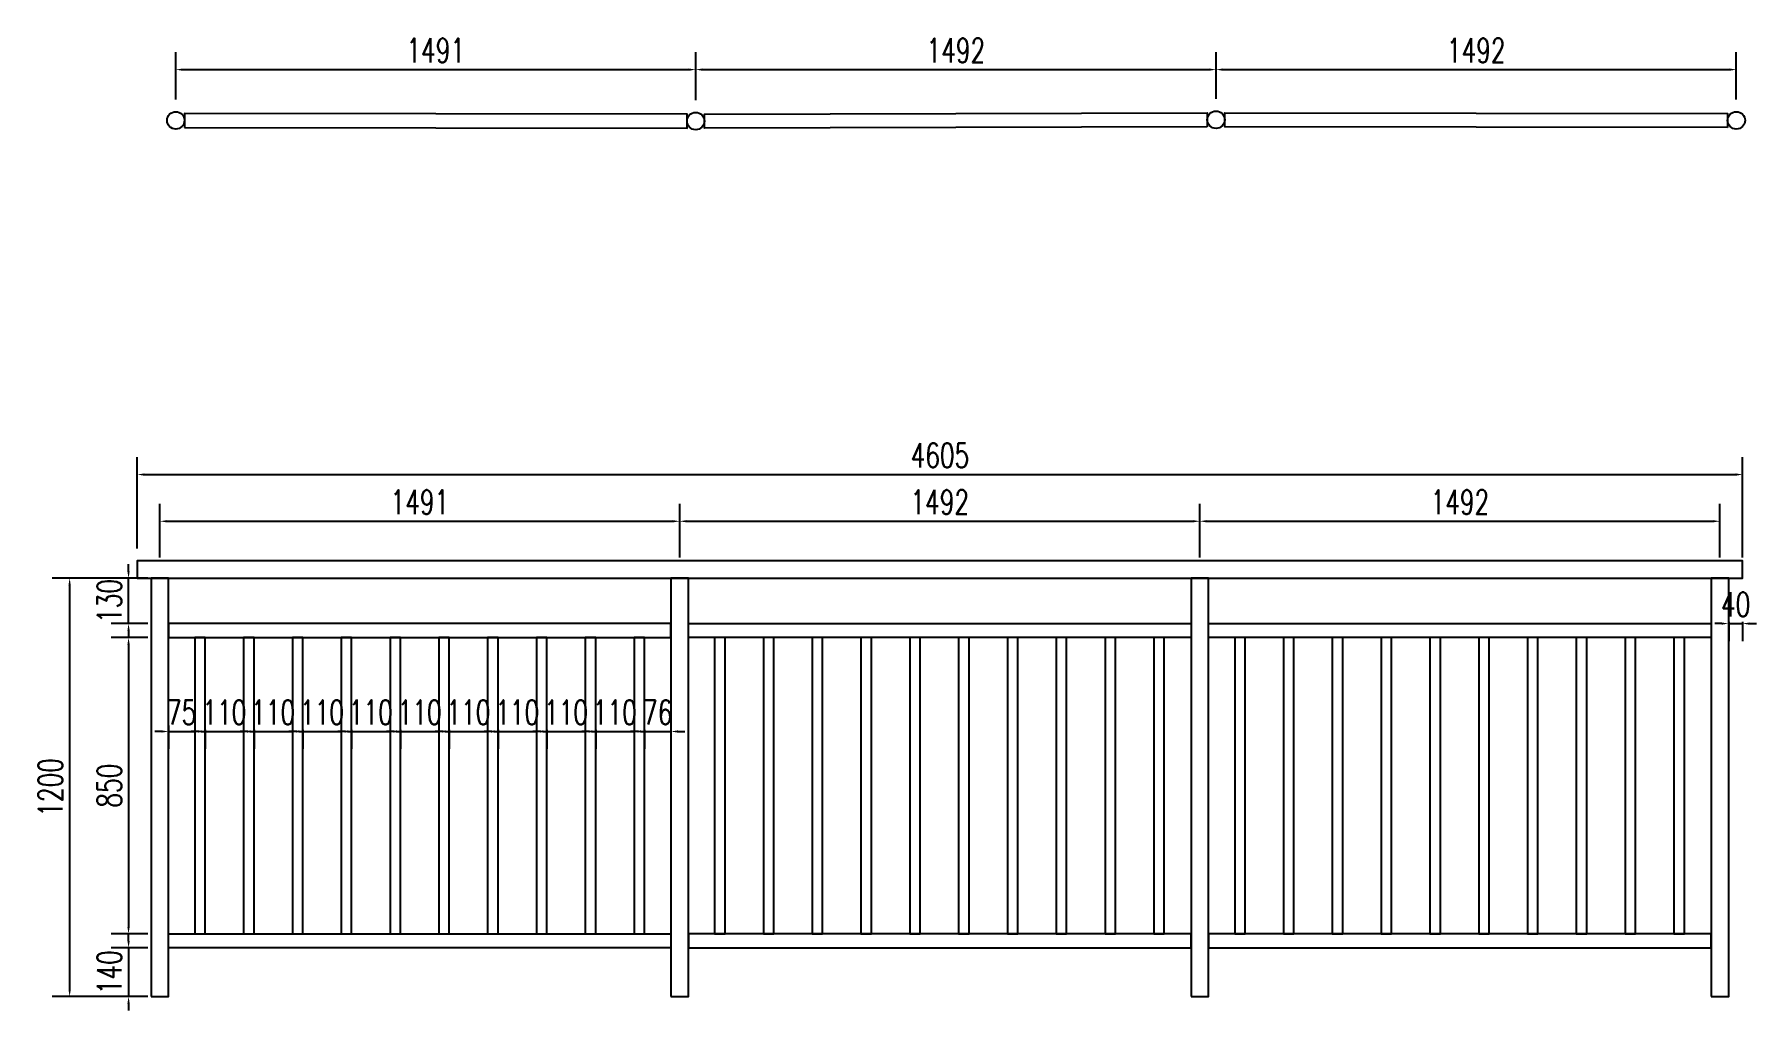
# Model space of a CAD drawing. Header units: millimetres. Extents: x -2430464 to 225692, y -180 to 1805330.
# Drawn here: x -1467983 to -1463043, y 608733 to 611533 of the extents above; entities that cross this region are included whole.
import ezdxf

# ---------------------------------------------------------------- set-up
doc = ezdxf.new("R2010")
doc.units = ezdxf.units.MM
doc.header["$LTSCALE"] = 1000
doc.layers.get('0').update_dxf_attribs({"linetype": 'CONTINUOUS'})
doc.layers.get('DEFPOINTS').update_dxf_attribs({"linetype": 'CONTINUOUS'})
for name, color, linetype in [('W-PLASTIC_RAILINGS塑木栏杆', 6, 'CONTINUOUS'), ('W-WOOD_FLOOR木地板', 30, 'CONTINUOUS'), ('景-通用-文字', 7, 'CONTINUOUS')]:
    doc.layers.add(name, color=color, linetype=linetype)
doc.styles.add('STANDARD_T3', font='simplex.shx', dxfattribs={"width": 0.7, "bigfont": 'gbcbig.shx'})
doc.dimstyles.new('W&&20', dxfattribs={"dimtxt": 70, "dimasz": 20, "dimexe": 50, "dimexo": 60, "dimgap": 20, "dimtad": 1, "dimdec": 0, "dimzin": 0, "dimdsep": 46, "dimtxsty": 'STANDARD_T3', "dimcen": 0.09, "dimclrd": 1, "dimclre": 1, "dimclrt": 7, "dimazin": 2, "dimtfac": 1, "dimtdec": 0, "dimtix": 1, "dimtmove": 2, "dimatfit": 3, "dimfxl": 0, "dimtolj": 1, "dimtzin": 0, "dimarcsym": 0})

# ---------------------------------------------------------------- blocks, each defined once
blk = doc.blocks.new('*D1508')
at = {"layer": 'DEFPOINTS', "color": 0, "transparency": 16777216}
for p in [(-1467688.4, 609973.4), (-1467882.4, 608773.4), (-1467648.4, 608773.4)]:
    blk.add_point(p, dxfattribs=at)
at = {"layer": 'W-WOOD_FLOOR木地板', "color": 1, "lineweight": -2, "transparency": 16777216}
for p, q in [((-1467748.4, 609973.4), (-1467932.4, 609973.4)), ((-1467882.4, 609953.4), (-1467882.4, 608793.4)), ((-1467708.4, 608773.4), (-1467932.4, 608773.4))]:
    blk.add_line(p, q, dxfattribs=at)
at = {"layer": 'W-WOOD_FLOOR木地板', "color": 1, "transparency": 16777216}
for points in [[(-1467885.7, 609953.4), (-1467879.1, 609953.4), (-1467882.4, 609973.4)], [(-1467885.7, 608793.4), (-1467879.1, 608793.4), (-1467882.4, 608773.4)]]:
    blk.add_solid(points, dxfattribs=at)
at = {"layer": 'W-WOOD_FLOOR木地板', "color": 7, "transparency": 16777216, "insert": (-1467937.4, 609373.4), "char_height": 70, "attachment_point": 5, "rotation": 90, "style": 'STANDARD_T3'}
blk.add_mtext('\\A1;1200', dxfattribs=at)
blk = doc.blocks.new('*D1495')
at = {"layer": 'DEFPOINTS', "color": 0, "transparency": 16777216}
for p in [(-1467598.4, 609803.4), (-1467713.4, 608953.4), (-1467598.4, 608953.4)]:
    blk.add_point(p, dxfattribs=at)
at = {"layer": 'W-WOOD_FLOOR木地板', "color": 1, "lineweight": -2, "transparency": 16777216}
for p, q in [((-1467658.4, 609803.4), (-1467763.4, 609803.4)), ((-1467713.4, 609783.4), (-1467713.4, 608973.4)), ((-1467658.4, 608953.4), (-1467763.4, 608953.4))]:
    blk.add_line(p, q, dxfattribs=at)
at = {"layer": 'W-WOOD_FLOOR木地板', "color": 1, "transparency": 16777216}
for points in [[(-1467716.7, 609783.4), (-1467710.1, 609783.4), (-1467713.4, 609803.4)], [(-1467716.7, 608973.4), (-1467710.1, 608973.4), (-1467713.4, 608953.4)]]:
    blk.add_solid(points, dxfattribs=at)
at = {"layer": 'W-WOOD_FLOOR木地板', "color": 7, "transparency": 16777216, "insert": (-1467768.4, 609378.4), "char_height": 70, "attachment_point": 5, "rotation": 90, "style": 'STANDARD_T3'}
blk.add_mtext('\\A1;850', dxfattribs=at)
blk = doc.blocks.new('*D1496')
at = {"layer": 'DEFPOINTS', "color": 0, "transparency": 16777216}
for p in [(-1467713.4, 609973.4), (-1467598.4, 609973.4), (-1467598.4, 609843.4)]:
    blk.add_point(p, dxfattribs=at)
at = {"layer": 'W-WOOD_FLOOR木地板', "color": 1, "lineweight": -2, "transparency": 16777216}
for p, q in [((-1467713.4, 609993.4), (-1467713.4, 610013.4)), ((-1467658.4, 609973.4), (-1467763.4, 609973.4)), ((-1467713.4, 609843.4), (-1467713.4, 609973.4)), ((-1467658.4, 609843.4), (-1467763.4, 609843.4)), ((-1467713.4, 609823.4), (-1467713.4, 609803.4))]:
    blk.add_line(p, q, dxfattribs=at)
at = {"layer": 'W-WOOD_FLOOR木地板', "color": 1, "transparency": 16777216}
for points in [[(-1467716.7, 609993.4), (-1467710.1, 609993.4), (-1467713.4, 609973.4)], [(-1467716.7, 609823.4), (-1467710.1, 609823.4), (-1467713.4, 609843.4)]]:
    blk.add_solid(points, dxfattribs=at)
at = {"layer": 'W-WOOD_FLOOR木地板', "color": 7, "transparency": 16777216, "insert": (-1467768.4, 609908.4), "char_height": 70, "attachment_point": 5, "rotation": 90, "style": 'STANDARD_T3'}
blk.add_mtext('\\A1;130', dxfattribs=at)
blk = doc.blocks.new('*D1509')
at = {"layer": 'DEFPOINTS', "color": 0, "transparency": 16777216}
for p in [(-1467598.4, 608913.4), (-1467713.3, 608773.4), (-1467598.4, 608773.4)]:
    blk.add_point(p, dxfattribs=at)
at = {"layer": 'W-WOOD_FLOOR木地板', "color": 1, "lineweight": -2, "transparency": 16777216}
for p, q in [((-1467713.3, 608933.4), (-1467713.3, 608953.4)), ((-1467658.4, 608913.4), (-1467763.3, 608913.4)), ((-1467713.3, 608913.4), (-1467713.3, 608773.4)), ((-1467658.4, 608773.4), (-1467763.3, 608773.4)), ((-1467713.3, 608753.4), (-1467713.3, 608733.4))]:
    blk.add_line(p, q, dxfattribs=at)
at = {"layer": 'W-WOOD_FLOOR木地板', "color": 1, "transparency": 16777216}
for points in [[(-1467716.7, 608933.4), (-1467710, 608933.4), (-1467713.3, 608913.4)], [(-1467716.7, 608753.4), (-1467710, 608753.4), (-1467713.3, 608773.4)]]:
    blk.add_solid(points, dxfattribs=at)
at = {"layer": 'W-WOOD_FLOOR木地板', "color": 7, "transparency": 16777216, "insert": (-1467768.3, 608843.4), "char_height": 70, "attachment_point": 5, "rotation": 90, "style": 'STANDARD_T3'}
blk.add_mtext('\\A1;140', dxfattribs=at)
blk = doc.blocks.new('*D1510')
at = {"layer": 'DEFPOINTS', "color": 0, "transparency": 16777216}
for p in [(-1466132.4, 610136.9), (-1467623.4, 609973.4), (-1466132.4, 609973.4)]:
    blk.add_point(p, dxfattribs=at)
at = {"layer": 'W-WOOD_FLOOR木地板', "color": 1, "lineweight": -2, "transparency": 16777216}
for p, q in [((-1467623.4, 610033.4), (-1467623.4, 610186.9)), ((-1466132.4, 610033.4), (-1466132.4, 610186.9)), ((-1467603.4, 610136.9), (-1466152.4, 610136.9))]:
    blk.add_line(p, q, dxfattribs=at)
at = {"layer": 'W-WOOD_FLOOR木地板', "color": 1, "transparency": 16777216}
for points in [[(-1467603.4, 610140.2), (-1467603.4, 610133.6), (-1467623.4, 610136.9)], [(-1466152.4, 610140.2), (-1466152.4, 610133.6), (-1466132.4, 610136.9)]]:
    blk.add_solid(points, dxfattribs=at)
at = {"layer": 'W-WOOD_FLOOR木地板', "color": 7, "transparency": 16777216, "insert": (-1466877.9, 610191.9), "char_height": 70, "attachment_point": 5, "style": 'STANDARD_T3'}
blk.add_mtext('\\A1;1491', dxfattribs=at)
blk = doc.blocks.new('*D1511')
at = {"layer": 'DEFPOINTS', "color": 0, "transparency": 16777216}
for p in [(-1464640.4, 610136.9), (-1466132.4, 609973.4), (-1464640.4, 609973.4)]:
    blk.add_point(p, dxfattribs=at)
at = {"layer": 'W-WOOD_FLOOR木地板', "color": 1, "lineweight": -2, "transparency": 16777216}
for p, q in [((-1466132.4, 610033.4), (-1466132.4, 610186.9)), ((-1464640.4, 610033.4), (-1464640.4, 610186.9)), ((-1466112.4, 610136.9), (-1464660.4, 610136.9))]:
    blk.add_line(p, q, dxfattribs=at)
at = {"layer": 'W-WOOD_FLOOR木地板', "color": 1, "transparency": 16777216}
for points in [[(-1466112.4, 610140.2), (-1466112.4, 610133.6), (-1466132.4, 610136.9)], [(-1464660.4, 610140.2), (-1464660.4, 610133.6), (-1464640.4, 610136.9)]]:
    blk.add_solid(points, dxfattribs=at)
at = {"layer": 'W-WOOD_FLOOR木地板', "color": 7, "transparency": 16777216, "insert": (-1465386.4, 610191.9), "char_height": 70, "attachment_point": 5, "style": 'STANDARD_T3'}
blk.add_mtext('\\A1;1492', dxfattribs=at)
blk = doc.blocks.new('*D1512')
at = {"layer": 'DEFPOINTS', "color": 0, "transparency": 16777216}
for p in [(-1463148.4, 610136.9), (-1464640.4, 609973.4), (-1463148.4, 609973.4)]:
    blk.add_point(p, dxfattribs=at)
at = {"layer": 'W-WOOD_FLOOR木地板', "color": 1, "lineweight": -2, "transparency": 16777216}
for p, q in [((-1464640.4, 610033.4), (-1464640.4, 610186.9)), ((-1463148.4, 610033.4), (-1463148.4, 610186.9)), ((-1464620.4, 610136.9), (-1463168.4, 610136.9))]:
    blk.add_line(p, q, dxfattribs=at)
at = {"layer": 'W-WOOD_FLOOR木地板', "color": 1, "transparency": 16777216}
for points in [[(-1464620.4, 610140.2), (-1464620.4, 610133.6), (-1464640.4, 610136.9)], [(-1463168.4, 610140.2), (-1463168.4, 610133.6), (-1463148.4, 610136.9)]]:
    blk.add_solid(points, dxfattribs=at)
at = {"layer": 'W-WOOD_FLOOR木地板', "color": 7, "transparency": 16777216, "insert": (-1463894.4, 610191.9), "char_height": 70, "attachment_point": 5, "style": 'STANDARD_T3'}
blk.add_mtext('\\A1;1492', dxfattribs=at)
blk = doc.blocks.new('*U1491')
at = {"layer": 'W-PLASTIC_RAILINGS塑木栏杆'}
blk.add_lwpolyline([(-15, -420), (15, -420), (15, 430), (-15, 430)], close=True, dxfattribs=at)
blk = doc.blocks.new('*U1492')
at = {"layer": 'W-PLASTIC_RAILINGS塑木栏杆', "color": 0, "linetype": 'ByBlock', "lineweight": -2, "transparency": 16777216}
for p in [(0, 0), (140, 0), (280, 0), (420, 0), (560, 0), (700, 0), (840, 0), (980, 0), (1120, 0), (1260, 0)]:
    blk.add_blockref('*U1491', p, dxfattribs=at)
blk = doc.blocks.new('*D1497')
at = {"layer": 'DEFPOINTS', "color": 0, "transparency": 16777216}
for p in [(-1467598.4, 609610.9), (-1467523.4, 609610.9), (-1467523.4, 609533.9)]:
    blk.add_point(p, dxfattribs=at)
at = {"layer": 'W-WOOD_FLOOR木地板', "color": 1, "lineweight": -2, "transparency": 16777216}
for p, q in [((-1467598.4, 609550.9), (-1467598.4, 609483.9)), ((-1467523.4, 609550.9), (-1467523.4, 609483.9)), ((-1467618.4, 609533.9), (-1467638.4, 609533.9)), ((-1467598.4, 609533.9), (-1467523.4, 609533.9)), ((-1467503.4, 609533.9), (-1467483.4, 609533.9))]:
    blk.add_line(p, q, dxfattribs=at)
at = {"layer": 'W-WOOD_FLOOR木地板', "color": 1, "transparency": 16777216}
for points in [[(-1467618.4, 609537.2), (-1467618.4, 609530.6), (-1467598.4, 609533.9)], [(-1467503.4, 609537.2), (-1467503.4, 609530.6), (-1467523.4, 609533.9)]]:
    blk.add_solid(points, dxfattribs=at)
at = {"layer": 'W-WOOD_FLOOR木地板', "color": 7, "transparency": 16777216, "insert": (-1467560.9, 609588.9), "char_height": 70, "attachment_point": 5, "style": 'STANDARD_T3'}
blk.add_mtext('\\A1;75', dxfattribs=at)
blk = doc.blocks.new('*D1498')
at = {"layer": 'DEFPOINTS', "color": 0, "transparency": 16777216}
for p in [(-1466653.4, 609657.8), (-1466543.4, 609657.8), (-1466543.4, 609533.9)]:
    blk.add_point(p, dxfattribs=at)
at = {"layer": '景-通用-文字', "color": 1, "lineweight": -2, "transparency": 16777216}
for p, q in [((-1466653.4, 609538.9), (-1466653.4, 609483.9)), ((-1466543.4, 609538.9), (-1466543.4, 609483.9)), ((-1466673.4, 609533.9), (-1466693.4, 609533.9)), ((-1466653.4, 609533.9), (-1466543.4, 609533.9)), ((-1466523.4, 609533.9), (-1466503.4, 609533.9))]:
    blk.add_line(p, q, dxfattribs=at)
at = {"layer": '景-通用-文字', "color": 1, "transparency": 16777216}
for points in [[(-1466673.4, 609537.2), (-1466673.4, 609530.6), (-1466653.4, 609533.9)], [(-1466523.4, 609537.2), (-1466523.4, 609530.6), (-1466543.4, 609533.9)]]:
    blk.add_solid(points, dxfattribs=at)
at = {"layer": '景-通用-文字', "color": 7, "transparency": 16777216, "insert": (-1466598.4, 609588.9), "char_height": 70, "attachment_point": 5, "style": 'STANDARD_T3'}
blk.add_mtext('\\A1;110', dxfattribs=at)
blk = doc.blocks.new('*D1499')
at = {"layer": 'DEFPOINTS', "color": 0, "transparency": 16777216}
for p in [(-1466373.4, 609657.8), (-1466263.4, 609657.8), (-1466263.4, 609533.9)]:
    blk.add_point(p, dxfattribs=at)
at = {"layer": '景-通用-文字', "color": 1, "lineweight": -2, "transparency": 16777216}
for p, q in [((-1466373.4, 609538.9), (-1466373.4, 609483.9)), ((-1466263.4, 609538.9), (-1466263.4, 609483.9)), ((-1466393.4, 609533.9), (-1466413.4, 609533.9)), ((-1466373.4, 609533.9), (-1466263.4, 609533.9)), ((-1466243.4, 609533.9), (-1466223.4, 609533.9))]:
    blk.add_line(p, q, dxfattribs=at)
at = {"layer": '景-通用-文字', "color": 1, "transparency": 16777216}
for points in [[(-1466393.4, 609537.2), (-1466393.4, 609530.6), (-1466373.4, 609533.9)], [(-1466243.4, 609537.2), (-1466243.4, 609530.6), (-1466263.4, 609533.9)]]:
    blk.add_solid(points, dxfattribs=at)
at = {"layer": '景-通用-文字', "color": 7, "transparency": 16777216, "insert": (-1466318.4, 609588.9), "char_height": 70, "attachment_point": 5, "style": 'STANDARD_T3'}
blk.add_mtext('\\A1;110', dxfattribs=at)
blk = doc.blocks.new('*D1500')
at = {"layer": 'DEFPOINTS', "color": 0, "transparency": 16777216}
for p in [(-1466233.4, 609657.8), (-1466157.4, 609657.8), (-1466157.4, 609533.9)]:
    blk.add_point(p, dxfattribs=at)
at = {"layer": '景-通用-文字', "color": 1, "lineweight": -2, "transparency": 16777216}
for p, q in [((-1466233.4, 609538.9), (-1466233.4, 609483.9)), ((-1466157.4, 609538.9), (-1466157.4, 609483.9)), ((-1466253.4, 609533.9), (-1466273.4, 609533.9)), ((-1466233.4, 609533.9), (-1466157.4, 609533.9)), ((-1466137.4, 609533.9), (-1466117.4, 609533.9))]:
    blk.add_line(p, q, dxfattribs=at)
at = {"layer": '景-通用-文字', "color": 1, "transparency": 16777216}
for points in [[(-1466253.4, 609537.2), (-1466253.4, 609530.6), (-1466233.4, 609533.9)], [(-1466137.4, 609537.2), (-1466137.4, 609530.6), (-1466157.4, 609533.9)]]:
    blk.add_solid(points, dxfattribs=at)
at = {"layer": '景-通用-文字', "color": 7, "transparency": 16777216, "insert": (-1466195.4, 609588.9), "char_height": 70, "attachment_point": 5, "style": 'STANDARD_T3'}
blk.add_mtext('\\A1;76', dxfattribs=at)
blk = doc.blocks.new('*D1501')
at = {"layer": 'DEFPOINTS', "color": 0, "transparency": 16777216}
for p in [(-1466513.4, 609657.8), (-1466403.4, 609657.8), (-1466403.4, 609533.9)]:
    blk.add_point(p, dxfattribs=at)
at = {"layer": '景-通用-文字', "color": 1, "lineweight": -2, "transparency": 16777216}
for p, q in [((-1466513.4, 609538.9), (-1466513.4, 609483.9)), ((-1466403.4, 609538.9), (-1466403.4, 609483.9)), ((-1466533.4, 609533.9), (-1466553.4, 609533.9)), ((-1466513.4, 609533.9), (-1466403.4, 609533.9)), ((-1466383.4, 609533.9), (-1466363.4, 609533.9))]:
    blk.add_line(p, q, dxfattribs=at)
at = {"layer": '景-通用-文字', "color": 1, "transparency": 16777216}
for points in [[(-1466533.4, 609537.2), (-1466533.4, 609530.6), (-1466513.4, 609533.9)], [(-1466383.4, 609537.2), (-1466383.4, 609530.6), (-1466403.4, 609533.9)]]:
    blk.add_solid(points, dxfattribs=at)
at = {"layer": '景-通用-文字', "color": 7, "transparency": 16777216, "insert": (-1466458.4, 609588.9), "char_height": 70, "attachment_point": 5, "style": 'STANDARD_T3'}
blk.add_mtext('\\A1;110', dxfattribs=at)
blk = doc.blocks.new('*D1502')
at = {"layer": 'DEFPOINTS', "color": 0, "transparency": 16777216}
for p in [(-1466793.4, 609657.8), (-1466683.4, 609657.8), (-1466683.4, 609533.9)]:
    blk.add_point(p, dxfattribs=at)
at = {"layer": '景-通用-文字', "color": 1, "lineweight": -2, "transparency": 16777216}
for p, q in [((-1466793.4, 609538.9), (-1466793.4, 609483.9)), ((-1466683.4, 609538.9), (-1466683.4, 609483.9)), ((-1466813.4, 609533.9), (-1466833.4, 609533.9)), ((-1466793.4, 609533.9), (-1466683.4, 609533.9)), ((-1466663.4, 609533.9), (-1466643.4, 609533.9))]:
    blk.add_line(p, q, dxfattribs=at)
at = {"layer": '景-通用-文字', "color": 1, "transparency": 16777216}
for points in [[(-1466813.4, 609537.2), (-1466813.4, 609530.6), (-1466793.4, 609533.9)], [(-1466663.4, 609537.2), (-1466663.4, 609530.6), (-1466683.4, 609533.9)]]:
    blk.add_solid(points, dxfattribs=at)
at = {"layer": '景-通用-文字', "color": 7, "transparency": 16777216, "insert": (-1466738.4, 609588.9), "char_height": 70, "attachment_point": 5, "style": 'STANDARD_T3'}
blk.add_mtext('\\A1;110', dxfattribs=at)
blk = doc.blocks.new('*D1503')
at = {"layer": 'DEFPOINTS', "color": 0, "transparency": 16777216}
for p in [(-1466933.4, 609657.8), (-1466823.4, 609657.8), (-1466823.4, 609533.9)]:
    blk.add_point(p, dxfattribs=at)
at = {"layer": '景-通用-文字', "color": 1, "lineweight": -2, "transparency": 16777216}
for p, q in [((-1466933.4, 609538.9), (-1466933.4, 609483.9)), ((-1466823.4, 609538.9), (-1466823.4, 609483.9)), ((-1466953.4, 609533.9), (-1466973.4, 609533.9)), ((-1466933.4, 609533.9), (-1466823.4, 609533.9)), ((-1466803.4, 609533.9), (-1466783.4, 609533.9))]:
    blk.add_line(p, q, dxfattribs=at)
at = {"layer": '景-通用-文字', "color": 1, "transparency": 16777216}
for points in [[(-1466953.4, 609537.2), (-1466953.4, 609530.6), (-1466933.4, 609533.9)], [(-1466803.4, 609537.2), (-1466803.4, 609530.6), (-1466823.4, 609533.9)]]:
    blk.add_solid(points, dxfattribs=at)
at = {"layer": '景-通用-文字', "color": 7, "transparency": 16777216, "insert": (-1466878.4, 609588.9), "char_height": 70, "attachment_point": 5, "style": 'STANDARD_T3'}
blk.add_mtext('\\A1;110', dxfattribs=at)
blk = doc.blocks.new('*D1504')
at = {"layer": 'DEFPOINTS', "color": 0, "transparency": 16777216}
for p in [(-1467073.4, 609657.8), (-1466963.4, 609657.8), (-1466963.4, 609533.9)]:
    blk.add_point(p, dxfattribs=at)
at = {"layer": '景-通用-文字', "color": 1, "lineweight": -2, "transparency": 16777216}
for p, q in [((-1467073.4, 609538.9), (-1467073.4, 609483.9)), ((-1466963.4, 609538.9), (-1466963.4, 609483.9)), ((-1467093.4, 609533.9), (-1467113.4, 609533.9)), ((-1467073.4, 609533.9), (-1466963.4, 609533.9)), ((-1466943.4, 609533.9), (-1466923.4, 609533.9))]:
    blk.add_line(p, q, dxfattribs=at)
at = {"layer": '景-通用-文字', "color": 1, "transparency": 16777216}
for points in [[(-1467093.4, 609537.2), (-1467093.4, 609530.6), (-1467073.4, 609533.9)], [(-1466943.4, 609537.2), (-1466943.4, 609530.6), (-1466963.4, 609533.9)]]:
    blk.add_solid(points, dxfattribs=at)
at = {"layer": '景-通用-文字', "color": 7, "transparency": 16777216, "insert": (-1467018.4, 609588.9), "char_height": 70, "attachment_point": 5, "style": 'STANDARD_T3'}
blk.add_mtext('\\A1;110', dxfattribs=at)
blk = doc.blocks.new('*D1505')
at = {"layer": 'DEFPOINTS', "color": 0, "transparency": 16777216}
for p in [(-1467213.4, 609657.8), (-1467103.4, 609657.8), (-1467103.4, 609533.9)]:
    blk.add_point(p, dxfattribs=at)
at = {"layer": '景-通用-文字', "color": 1, "lineweight": -2, "transparency": 16777216}
for p, q in [((-1467213.4, 609538.9), (-1467213.4, 609483.9)), ((-1467103.4, 609538.9), (-1467103.4, 609483.9)), ((-1467233.4, 609533.9), (-1467253.4, 609533.9)), ((-1467213.4, 609533.9), (-1467103.4, 609533.9)), ((-1467083.4, 609533.9), (-1467063.4, 609533.9))]:
    blk.add_line(p, q, dxfattribs=at)
at = {"layer": '景-通用-文字', "color": 1, "transparency": 16777216}
for points in [[(-1467233.4, 609537.2), (-1467233.4, 609530.6), (-1467213.4, 609533.9)], [(-1467083.4, 609537.2), (-1467083.4, 609530.6), (-1467103.4, 609533.9)]]:
    blk.add_solid(points, dxfattribs=at)
at = {"layer": '景-通用-文字', "color": 7, "transparency": 16777216, "insert": (-1467158.4, 609588.9), "char_height": 70, "attachment_point": 5, "style": 'STANDARD_T3'}
blk.add_mtext('\\A1;110', dxfattribs=at)
blk = doc.blocks.new('*D1506')
at = {"layer": 'DEFPOINTS', "color": 0, "transparency": 16777216}
for p in [(-1467353.4, 609657.8), (-1467243.4, 609657.8), (-1467243.4, 609533.9)]:
    blk.add_point(p, dxfattribs=at)
at = {"layer": '景-通用-文字', "color": 1, "lineweight": -2, "transparency": 16777216}
for p, q in [((-1467353.4, 609538.9), (-1467353.4, 609483.9)), ((-1467243.4, 609538.9), (-1467243.4, 609483.9)), ((-1467373.4, 609533.9), (-1467393.4, 609533.9)), ((-1467353.4, 609533.9), (-1467243.4, 609533.9)), ((-1467223.4, 609533.9), (-1467203.4, 609533.9))]:
    blk.add_line(p, q, dxfattribs=at)
at = {"layer": '景-通用-文字', "color": 1, "transparency": 16777216}
for points in [[(-1467373.4, 609537.2), (-1467373.4, 609530.6), (-1467353.4, 609533.9)], [(-1467223.4, 609537.2), (-1467223.4, 609530.6), (-1467243.4, 609533.9)]]:
    blk.add_solid(points, dxfattribs=at)
at = {"layer": '景-通用-文字', "color": 7, "transparency": 16777216, "insert": (-1467298.4, 609588.9), "char_height": 70, "attachment_point": 5, "style": 'STANDARD_T3'}
blk.add_mtext('\\A1;110', dxfattribs=at)
blk = doc.blocks.new('*D1507')
at = {"layer": 'DEFPOINTS', "color": 0, "transparency": 16777216}
for p in [(-1467493.4, 609657.8), (-1467383.4, 609657.8), (-1467383.4, 609533.9)]:
    blk.add_point(p, dxfattribs=at)
at = {"layer": '景-通用-文字', "color": 1, "lineweight": -2, "transparency": 16777216}
for p, q in [((-1467493.4, 609538.9), (-1467493.4, 609483.9)), ((-1467383.4, 609538.9), (-1467383.4, 609483.9)), ((-1467513.4, 609533.9), (-1467533.4, 609533.9)), ((-1467493.4, 609533.9), (-1467383.4, 609533.9)), ((-1467363.4, 609533.9), (-1467343.4, 609533.9))]:
    blk.add_line(p, q, dxfattribs=at)
at = {"layer": '景-通用-文字', "color": 1, "transparency": 16777216}
for points in [[(-1467513.4, 609537.2), (-1467513.4, 609530.6), (-1467493.4, 609533.9)], [(-1467363.4, 609537.2), (-1467363.4, 609530.6), (-1467383.4, 609533.9)]]:
    blk.add_solid(points, dxfattribs=at)
at = {"layer": '景-通用-文字', "color": 7, "transparency": 16777216, "insert": (-1467438.4, 609588.9), "char_height": 70, "attachment_point": 5, "style": 'STANDARD_T3'}
blk.add_mtext('\\A1;110', dxfattribs=at)
blk = doc.blocks.new('*U1493')
at = {"layer": 'W-PLASTIC_RAILINGS塑木栏杆'}
blk.add_lwpolyline([(-15, -420), (15, -420), (15, 430), (-15, 430)], close=True, dxfattribs=at)
blk = doc.blocks.new('*U1494')
at = {"layer": 'W-PLASTIC_RAILINGS塑木栏杆', "color": 0, "linetype": 'ByBlock', "lineweight": -2, "transparency": 16777216}
for p in [(0, 0), (140, 0), (280, 0), (420, 0), (560, 0), (700, 0), (840, 0), (980, 0), (1120, 0), (1260, 0)]:
    blk.add_blockref('*U1493', p, dxfattribs=at)
blk = doc.blocks.new('*U1489')
at = {"layer": 'W-PLASTIC_RAILINGS塑木栏杆'}
blk.add_lwpolyline([(-15, -420), (15, -420), (15, 430), (-15, 430)], close=True, dxfattribs=at)
blk = doc.blocks.new('*U1490')
at = {"layer": 'W-PLASTIC_RAILINGS塑木栏杆', "color": 0, "linetype": 'ByBlock', "lineweight": -2, "transparency": 16777216}
for p in [(0, 0), (140, 0), (280, 0), (420, 0), (560, 0), (700, 0), (840, 0), (980, 0), (1120, 0), (1260, 0)]:
    blk.add_blockref('*U1489', p, dxfattribs=at)
blk = doc.blocks.new('*D2152')
at = {"color": 1, "lineweight": -2, "transparency": 16777216}
for p, q in [((-1463143.4, 609843.4), (-1463163.4, 609843.4)), ((-1463123.4, 609848.4), (-1463123.4, 609793.4)), ((-1463123.4, 609843.4), (-1463083.4, 609843.4)), ((-1463083.4, 609848.4), (-1463083.4, 609793.4)), ((-1463063.4, 609843.4), (-1463043.4, 609843.4))]:
    blk.add_line(p, q, dxfattribs=at)
at = {"color": 1, "transparency": 16777216}
for points in [[(-1463143.4, 609846.7), (-1463143.4, 609840.1), (-1463123.4, 609843.4)], [(-1463063.4, 609846.7), (-1463063.4, 609840.1), (-1463083.4, 609843.4)]]:
    blk.add_solid(points, dxfattribs=at)
at = {"layer": 'DEFPOINTS', "color": 0, "transparency": 16777216}
for p in [(-1463123.4, 609973.4), (-1463083.4, 609973.4), (-1463083.4, 609843.4)]:
    blk.add_point(p, dxfattribs=at)
at = {"color": 7, "transparency": 16777216, "insert": (-1463103.4, 609898.4), "char_height": 70, "attachment_point": 5, "style": 'STANDARD_T3'}
blk.add_mtext('\\A1;40', dxfattribs=at)
blk = doc.blocks.new('*D2155')
at = {"layer": 'DEFPOINTS', "color": 0, "transparency": 16777216}
for p in [(-1463083.4, 610270.9), (-1467688.4, 609998.4), (-1463083.4, 609973.4)]:
    blk.add_point(p, dxfattribs=at)
at = {"layer": 'W-WOOD_FLOOR木地板', "color": 1, "lineweight": -2, "transparency": 16777216}
for p, q in [((-1467688.4, 610058.4), (-1467688.4, 610320.9)), ((-1463083.4, 610033.4), (-1463083.4, 610320.9)), ((-1467668.4, 610270.9), (-1463103.4, 610270.9))]:
    blk.add_line(p, q, dxfattribs=at)
at = {"layer": 'W-WOOD_FLOOR木地板', "color": 1, "transparency": 16777216}
for points in [[(-1467668.4, 610274.2), (-1467668.4, 610267.5), (-1467688.4, 610270.9)], [(-1463103.4, 610274.2), (-1463103.4, 610267.5), (-1463083.4, 610270.9)]]:
    blk.add_solid(points, dxfattribs=at)
at = {"layer": 'W-WOOD_FLOOR木地板', "color": 7, "transparency": 16777216, "insert": (-1465385.9, 610325.9), "char_height": 70, "attachment_point": 5, "style": 'STANDARD_T3'}
blk.add_mtext('\\A1;4605', dxfattribs=at)
blk = doc.blocks.new('*D2329')
at = {"color": 1, "lineweight": -2, "transparency": 16777216}
for p, q in [((-1467577.9, 611346.7), (-1467577.9, 611482.4)), ((-1466086.4, 611344.8), (-1466086.4, 611482.4)), ((-1467557.9, 611432.4), (-1466106.4, 611432.4))]:
    blk.add_line(p, q, dxfattribs=at)
at = {"color": 1, "transparency": 16777216}
for points in [[(-1467557.9, 611435.7), (-1467557.9, 611429), (-1467577.9, 611432.4)], [(-1466106.4, 611435.7), (-1466106.4, 611429), (-1466086.4, 611432.4)]]:
    blk.add_solid(points, dxfattribs=at)
at = {"layer": 'DEFPOINTS', "color": 0, "transparency": 16777216}
for p in [(-1466086.4, 611432.4), (-1467577.9, 611286.7), (-1466086.4, 611284.8)]:
    blk.add_point(p, dxfattribs=at)
at = {"color": 7, "transparency": 16777216, "insert": (-1466832.2, 611487.4), "char_height": 70, "attachment_point": 5, "style": 'STANDARD_T3'}
blk.add_mtext('\\A1;1491', dxfattribs=at)
blk = doc.blocks.new('*D2330')
at = {"color": 1, "lineweight": -2, "transparency": 16777216}
for p, q in [((-1466086.4, 611344.8), (-1466086.4, 611482.4)), ((-1464594, 611348.6), (-1464594, 611482.4)), ((-1466066.4, 611432.4), (-1464614, 611432.4))]:
    blk.add_line(p, q, dxfattribs=at)
at = {"color": 1, "transparency": 16777216}
for points in [[(-1466066.4, 611435.7), (-1466066.4, 611429), (-1466086.4, 611432.4)], [(-1464614, 611435.7), (-1464614, 611429), (-1464594, 611432.4)]]:
    blk.add_solid(points, dxfattribs=at)
at = {"layer": 'DEFPOINTS', "color": 0, "transparency": 16777216}
for p in [(-1464594, 611432.4), (-1466086.4, 611284.8), (-1464594, 611288.6)]:
    blk.add_point(p, dxfattribs=at)
at = {"color": 7, "transparency": 16777216, "insert": (-1465340.2, 611487.4), "char_height": 70, "attachment_point": 5, "style": 'STANDARD_T3'}
blk.add_mtext('\\A1;1492', dxfattribs=at)
blk = doc.blocks.new('*D2331')
at = {"color": 1, "lineweight": -2, "transparency": 16777216}
for p, q in [((-1464594, 611348.6), (-1464594, 611482.4)), ((-1463101.5, 611346.7), (-1463101.5, 611482.4)), ((-1464574, 611432.4), (-1463121.5, 611432.4))]:
    blk.add_line(p, q, dxfattribs=at)
at = {"color": 1, "transparency": 16777216}
for points in [[(-1464574, 611435.7), (-1464574, 611429), (-1464594, 611432.4)], [(-1463121.5, 611435.7), (-1463121.5, 611429), (-1463101.5, 611432.4)]]:
    blk.add_solid(points, dxfattribs=at)
at = {"layer": 'DEFPOINTS', "color": 0, "transparency": 16777216}
for p in [(-1463101.5, 611432.4), (-1464594, 611288.6), (-1463101.5, 611286.7)]:
    blk.add_point(p, dxfattribs=at)
at = {"color": 7, "transparency": 16777216, "insert": (-1463847.7, 611487.4), "char_height": 70, "attachment_point": 5, "style": 'STANDARD_T3'}
blk.add_mtext('\\A1;1492', dxfattribs=at)

msp = doc.modelspace()

# ---------------------------------------------------------------- linework, layer by layer
at = {"layer": 'W-PLASTIC_RAILINGS塑木栏杆'}
for points in [[(-1467552.96, 611266.65), (-1466111.46, 611264.81), (-1466111.41, 611304.81), (-1467552.91, 611306.65)], [(-1464619.01, 611268.61), (-1466061.46, 611264.75), (-1466061.41, 611304.75), (-1464618.96, 611308.61)], [(-1463126.51, 611266.71), (-1464569.01, 611268.54), (-1464568.96, 611308.54), (-1463126.46, 611306.71)], [(-1467688.41, 609973.41), (-1463083.41, 609973.41), (-1463083.41, 610023.41), (-1467688.41, 610023.41)], [(-1467648.41, 608773.41), (-1467598.41, 608773.41), (-1467598.41, 609973.41), (-1467648.41, 609973.41)], [(-1466157.41, 608773.41), (-1466107.41, 608773.41), (-1466107.41, 609973.41), (-1466157.41, 609973.41)], [(-1464665.41, 608773.41), (-1464615.41, 608773.41), (-1464615.41, 609973.41), (-1464665.41, 609973.41)], [(-1463173.41, 608773.41), (-1463123.41, 608773.41), (-1463123.41, 609973.41), (-1463173.41, 609973.41)], [(-1467598.41, 609803.41), (-1466157.41, 609803.41), (-1466157.41, 609843.41), (-1467598.41, 609843.41)], [(-1464665.41, 609803.41), (-1466107.41, 609803.41), (-1466107.41, 609843.41), (-1464665.41, 609843.41)], [(-1463173.41, 609803.41), (-1464615.41, 609803.41), (-1464615.41, 609843.41), (-1463173.41, 609843.41)], [(-1467598.41, 608953.41), (-1466157.41, 608953.41), (-1466157.41, 608913.41), (-1467598.41, 608913.41)], [(-1464665.41, 608953.41), (-1466107.41, 608953.41), (-1466107.41, 608913.41), (-1464665.41, 608913.41)], [(-1463173.41, 608953.41), (-1464615.41, 608953.41), (-1464615.41, 608913.41), (-1463173.41, 608913.41)]]:
    msp.add_lwpolyline(points, close=True, dxfattribs=at)
for centre in [(-1467577.93, 611286.68), (-1466086.44, 611284.78), (-1464593.99, 611288.57), (-1463101.49, 611286.68)]:
    msp.add_circle(centre, 25, dxfattribs=at)

# ---------------------------------------------------------------- block references
for name, p in [('*U1492', (-1467508.41, 609373.41)), ('*U1494', (-1466017.41, 609373.41)), ('*U1490', (-1464525.41, 609373.41))]:
    msp.add_blockref(name, p, dxfattribs=at)

# ---------------------------------------------------------------- dimensions: what is measured, and where the dimension line sits
for base, p1, p2, picture, middle in [((-1466086.44, 611432.35), (-1467577.93, 611286.68), (-1466086.44, 611284.78), '*D2329', (-1466832.18, 611487.35)), ((-1464593.99, 611432.35), (-1466086.44, 611284.78), (-1464593.99, 611288.57), '*D2330', (-1465340.21, 611487.35)), ((-1463101.4863, 611432.3514), (-1464593.9851, 611288.5747), (-1463101.4863, 611286.678), '*D2331', (-1463847.7357, 611487.3514))]:
    dim = msp.add_linear_dim(base=base, p1=p1, p2=p2, dimstyle='W&&20')
    dim.commit()
    dim.dimension.update_dxf_attribs({"geometry": picture, "text_midpoint": middle})
at = {"color": 1}
dim = msp.add_linear_dim(base=(-1463083.41, 609843.41), p1=(-1463123.41, 609973.41), p2=(-1463083.41, 609973.41), dimstyle='W&&20', override={"dimfxl": 5, "dimfxlon": 1, "dimarcsym": 2}, dxfattribs=at)
dim.commit()
dim.dimension.update_dxf_attribs({"geometry": '*D2152', "text_midpoint": (-1463103.41, 609898.41)})
at = {"layer": 'W-WOOD_FLOOR木地板'}
for base, p1, p2, picture, middle in [((-1463083.41, 610270.87), (-1467688.41, 609998.41), (-1463083.41, 609973.41), '*D2155', (-1465385.91, 610325.87)), ((-1466132.41, 610136.91), (-1467623.41, 609973.41), (-1466132.41, 609973.41), '*D1510', (-1466877.91, 610191.91)), ((-1464640.41, 610136.91), (-1466132.41, 609973.41), (-1464640.41, 609973.41), '*D1511', (-1465386.41, 610191.91)), ((-1463148.41, 610136.91), (-1464640.41, 609973.41), (-1463148.41, 609973.41), '*D1512', (-1463894.41, 610191.91)), ((-1467523.41, 609533.91), (-1467598.41, 609610.91), (-1467523.41, 609610.91), '*D1497', (-1467560.91, 609588.91))]:
    dim = msp.add_linear_dim(base=base, p1=p1, p2=p2, dimstyle='W&&20', dxfattribs=at)
    dim.commit()
    dim.dimension.update_dxf_attribs({"geometry": picture, "text_midpoint": middle})
for base, p1, p2, picture, middle in [((-1467713.41, 609973.41), (-1467598.41, 609843.41), (-1467598.41, 609973.41), '*D1496', (-1467768.41, 609908.41)), ((-1467882.41, 608773.41), (-1467688.41, 609973.41), (-1467648.41, 608773.41), '*D1508', (-1467937.41, 609373.41)), ((-1467713.41, 608953.41), (-1467598.41, 609803.41), (-1467598.41, 608953.41), '*D1495', (-1467768.41, 609378.41)), ((-1467713.34, 608773.41), (-1467598.41, 608913.41), (-1467598.41, 608773.41), '*D1509', (-1467768.34, 608843.41))]:
    dim = msp.add_linear_dim(base=base, p1=p1, p2=p2, angle=90, dimstyle='W&&20', dxfattribs=at)
    dim.commit()
    dim.dimension.update_dxf_attribs({"geometry": picture, "text_midpoint": middle})
at = {"layer": '景-通用-文字', "color": 3}
for base, p1, p2, picture, middle in [((-1467383.41, 609533.91), (-1467493.41, 609657.83), (-1467383.41, 609657.83), '*D1507', (-1467438.41, 609588.91)), ((-1467243.41, 609533.91), (-1467353.41, 609657.83), (-1467243.41, 609657.83), '*D1506', (-1467298.41, 609588.91)), ((-1467103.41, 609533.91), (-1467213.41, 609657.83), (-1467103.41, 609657.83), '*D1505', (-1467158.41, 609588.91)), ((-1466963.41, 609533.91), (-1467073.41, 609657.83), (-1466963.41, 609657.83), '*D1504', (-1467018.41, 609588.91)), ((-1466823.41, 609533.91), (-1466933.41, 609657.83), (-1466823.41, 609657.83), '*D1503', (-1466878.41, 609588.91)), ((-1466683.41, 609533.91), (-1466793.41, 609657.83), (-1466683.41, 609657.83), '*D1502', (-1466738.41, 609588.91)), ((-1466543.41, 609533.91), (-1466653.41, 609657.83), (-1466543.41, 609657.83), '*D1498', (-1466598.41, 609588.91)), ((-1466403.41, 609533.91), (-1466513.41, 609657.83), (-1466403.41, 609657.83), '*D1501', (-1466458.41, 609588.91)), ((-1466263.41, 609533.91), (-1466373.41, 609657.83), (-1466263.41, 609657.83), '*D1499', (-1466318.41, 609588.91)), ((-1466157.41, 609533.91), (-1466233.41, 609657.83), (-1466157.41, 609657.83), '*D1500', (-1466195.41, 609588.91))]:
    dim = msp.add_linear_dim(base=base, p1=p1, p2=p2, dimstyle='W&&20', override={"dimfxl": 5, "dimfxlon": 1, "dimarcsym": 2}, dxfattribs=at)
    dim.commit()
    dim.dimension.update_dxf_attribs({"geometry": picture, "text_midpoint": middle})

doc.saveas('drawing.dxf')
